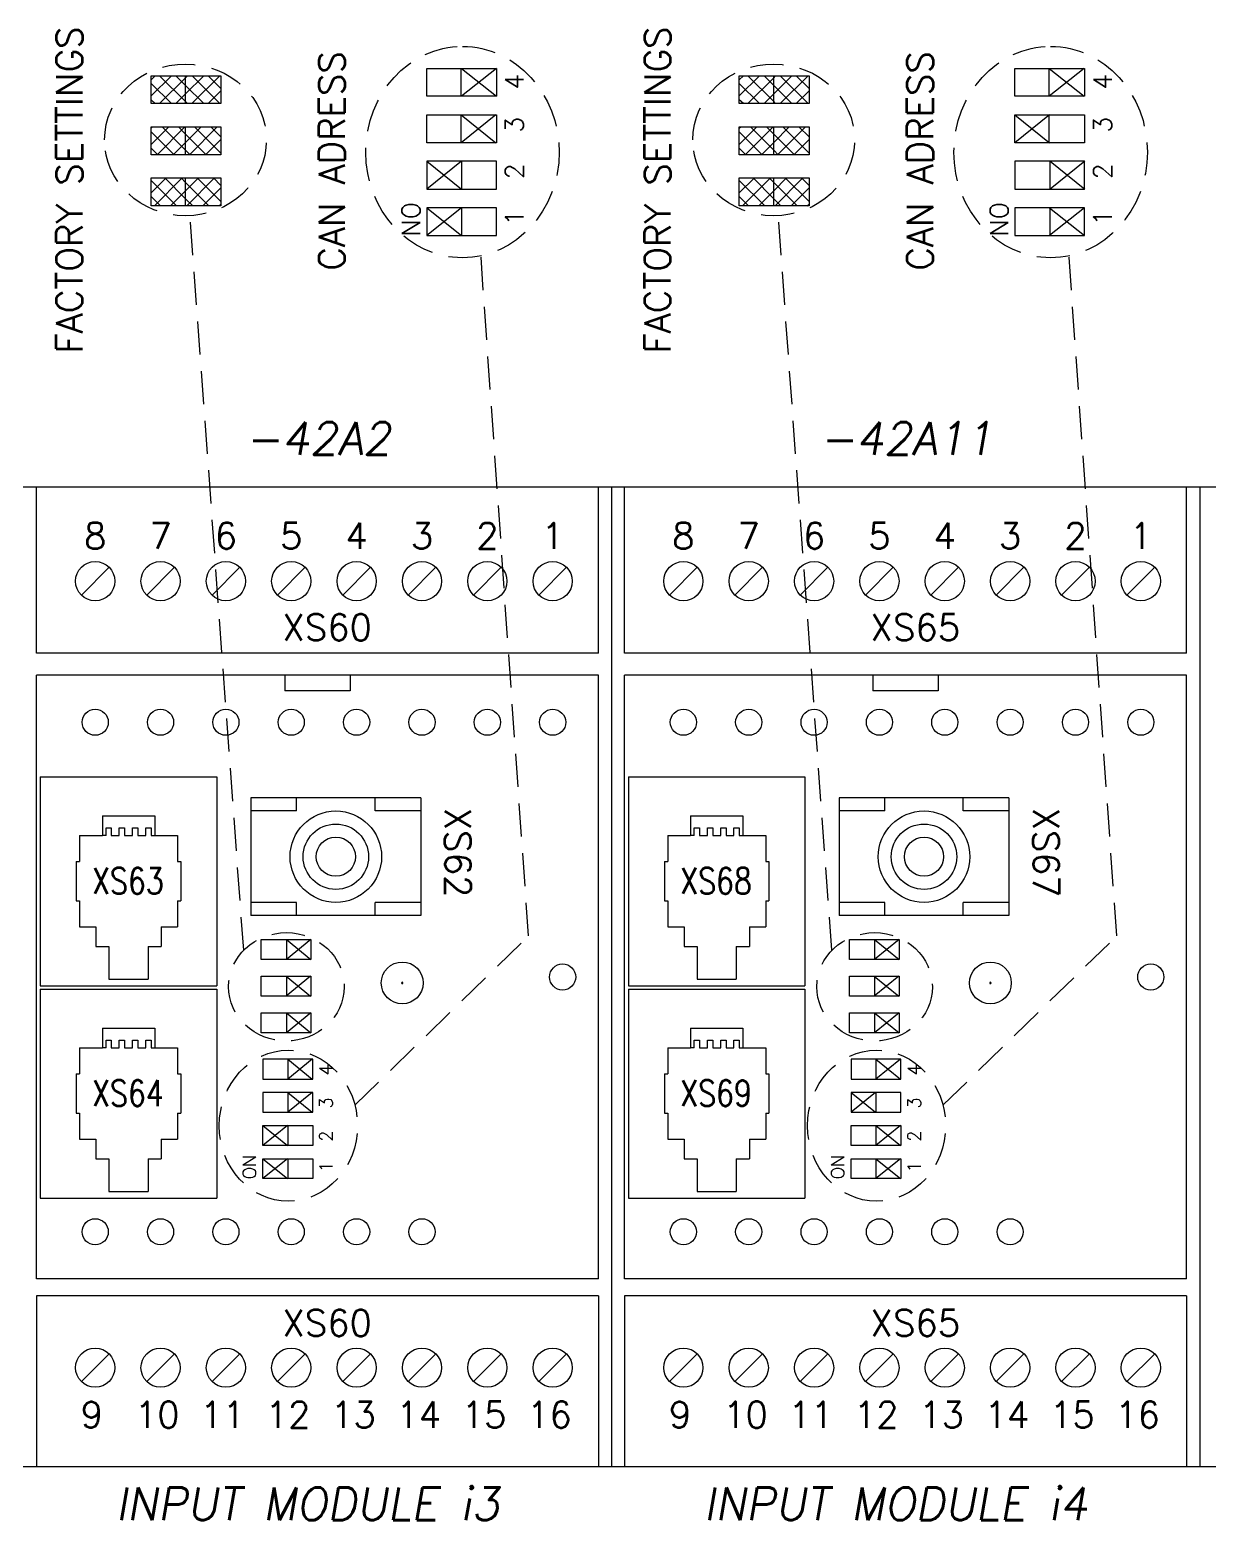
# Model space of a CAD drawing. Extents: x -2993 to 3661, y -4147 to -1441.
# Drawn here: x 1190.2 to 1280.2, y -3437.1 to -3323 of the extents above; entities that cross this region are included whole.
import ezdxf
from ezdxf.enums import TextEntityAlignment as Align

# ---------------------------------------------------------------- set-up
doc = ezdxf.new("R2010")
doc.units = 0
doc.header["$LTSCALE"] = 0.1
doc.header["$MEASUREMENT"] = 0
doc.linetypes.add('DASHED', pattern=[19.05, 12.7, -6.35])
doc.layers.get('0').update_dxf_attribs({"linetype": 'CONTINUOUS'})
doc.styles.get("Standard").update_dxf_attribs({"font": 'simplex.shx'})

msp = doc.modelspace()

# ---------------------------------------------------------------- linework, layer by layer
at = {"linetype": 'Continuous', "lineweight": 13}
for p, q in [((1220.53, -3325.93), (1225.86, -3325.93)), ((1220.53, -3328.06), (1220.53, -3325.93)), ((1223.16, -3328.06), (1223.16, -3325.93)), ((1225.86, -3325.93), (1225.86, -3328.06)), ((1265.53, -3325.93), (1270.86, -3325.93)), ((1265.53, -3328.06), (1265.53, -3325.93)), ((1268.16, -3328.06), (1268.16, -3325.93)), ((1270.86, -3325.93), (1270.86, -3328.06)), ((1199.45, -3326.5), (1204.79, -3326.5)), ((1199.45, -3328.63), (1199.45, -3326.5)), ((1202.09, -3328.63), (1202.09, -3326.5)), ((1204.79, -3326.5), (1204.79, -3328.63)), ((1244.45, -3326.5), (1249.79, -3326.5)), ((1244.45, -3328.63), (1244.45, -3326.5)), ((1247.09, -3328.63), (1247.09, -3326.5)), ((1249.79, -3326.5), (1249.79, -3328.63)), ((1204.79, -3328.63), (1199.45, -3328.63)), ((1225.86, -3328.06), (1220.53, -3328.06)), ((1249.79, -3328.63), (1244.45, -3328.63)), ((1270.86, -3328.06), (1265.53, -3328.06)), ((1220.53, -3329.48), (1225.86, -3329.48)), ((1220.53, -3331.62), (1220.53, -3329.48)), ((1223.16, -3331.62), (1223.16, -3329.48)), ((1225.86, -3329.48), (1225.86, -3331.62)), ((1265.53, -3329.48), (1270.86, -3329.48)), ((1265.53, -3331.62), (1265.53, -3329.48)), ((1268.16, -3331.62), (1268.16, -3329.48)), ((1270.86, -3329.48), (1270.86, -3331.62)), ((1199.45, -3330.41), (1204.79, -3330.41)), ((1199.45, -3332.54), (1199.45, -3330.41)), ((1202.09, -3332.54), (1202.09, -3330.41)), ((1204.79, -3330.41), (1204.79, -3332.54)), ((1244.45, -3330.41), (1249.79, -3330.41)), ((1244.45, -3332.54), (1244.45, -3330.41)), ((1247.09, -3332.54), (1247.09, -3330.41)), ((1249.79, -3330.41), (1249.79, -3332.54)), ((1225.86, -3331.62), (1220.53, -3331.62)), ((1270.86, -3331.62), (1265.53, -3331.62)), ((1204.79, -3332.54), (1199.45, -3332.54)), ((1225.86, -3333.04), (1220.53, -3333.04)), ((1220.53, -3333.04), (1220.53, -3335.17)), ((1223.23, -3335.17), (1223.23, -3333.04)), ((1225.86, -3335.17), (1225.86, -3333.04)), ((1249.79, -3332.54), (1244.45, -3332.54)), ((1270.86, -3333.04), (1265.53, -3333.04)), ((1265.53, -3333.04), (1265.53, -3335.17)), ((1268.23, -3335.17), (1268.23, -3333.04)), ((1270.86, -3335.17), (1270.86, -3333.04)), ((1199.45, -3334.32), (1204.79, -3334.32)), ((1199.45, -3336.46), (1199.45, -3334.32)), ((1202.09, -3336.46), (1202.09, -3334.32)), ((1204.79, -3334.32), (1204.79, -3336.46)), ((1244.45, -3334.32), (1249.79, -3334.32)), ((1244.45, -3336.46), (1244.45, -3334.32)), ((1247.09, -3336.46), (1247.09, -3334.32)), ((1249.79, -3334.32), (1249.79, -3336.46)), ((1220.53, -3335.17), (1225.86, -3335.17)), ((1265.53, -3335.17), (1270.86, -3335.17)), ((1204.79, -3336.46), (1199.45, -3336.46)), ((1225.86, -3336.6), (1220.53, -3336.6)), ((1220.53, -3336.6), (1220.53, -3338.73)), ((1223.23, -3338.73), (1223.23, -3336.6)), ((1225.86, -3338.73), (1225.86, -3336.6)), ((1249.79, -3336.46), (1244.45, -3336.46)), ((1270.86, -3336.6), (1265.53, -3336.6)), ((1265.53, -3336.6), (1265.53, -3338.73)), ((1268.23, -3338.73), (1268.23, -3336.6)), ((1270.86, -3338.73), (1270.86, -3336.6)), ((1220.53, -3338.73), (1225.86, -3338.73)), ((1265.53, -3338.73), (1270.86, -3338.73)), ((1196, -3384.06), (1196.4, -3384.06)), ((1196, -3384.65), (1196, -3384.06)), ((1196.4, -3384.06), (1196.4, -3384.65)), ((1197.01, -3384.06), (1197.42, -3384.06)), ((1197.01, -3384.65), (1197.01, -3384.06)), ((1197.42, -3384.06), (1197.42, -3384.65)), ((1198.03, -3384.65), (1198.03, -3384.06)), ((1198.03, -3384.06), (1198.44, -3384.06)), ((1198.44, -3384.06), (1198.44, -3384.65)), ((1199.04, -3384.06), (1199.45, -3384.06)), ((1199.04, -3384.65), (1199.04, -3384.06)), ((1199.45, -3384.06), (1199.45, -3384.65)), ((1241, -3384.06), (1241.4, -3384.06)), ((1241, -3384.65), (1241, -3384.06)), ((1241.4, -3384.06), (1241.4, -3384.65)), ((1242.01, -3384.06), (1242.42, -3384.06)), ((1242.01, -3384.65), (1242.01, -3384.06)), ((1242.42, -3384.06), (1242.42, -3384.65)), ((1243.03, -3384.65), (1243.03, -3384.06)), ((1243.03, -3384.06), (1243.44, -3384.06)), ((1243.44, -3384.06), (1243.44, -3384.65)), ((1244.04, -3384.06), (1244.45, -3384.06)), ((1244.04, -3384.65), (1244.04, -3384.06)), ((1244.45, -3384.06), (1244.45, -3384.65)), ((1196.4, -3384.65), (1197.01, -3384.65)), ((1197.42, -3384.65), (1198.03, -3384.65)), ((1198.44, -3384.65), (1199.04, -3384.65)), ((1241.4, -3384.65), (1242.01, -3384.65)), ((1242.42, -3384.65), (1243.03, -3384.65)), ((1243.44, -3384.65), (1244.04, -3384.65)), ((1207.87, -3394.15), (1207.87, -3392.62)), ((1207.87, -3392.62), (1211.68, -3392.62)), ((1207.87, -3392.62), (1211.68, -3392.62)), ((1209.8, -3392.62), (1209.8, -3394.15)), ((1211.68, -3392.62), (1211.68, -3394.15)), ((1252.87, -3394.15), (1252.87, -3392.62)), ((1252.87, -3392.62), (1256.68, -3392.62)), ((1252.87, -3392.62), (1256.68, -3392.62)), ((1254.8, -3392.62), (1254.8, -3394.15)), ((1256.68, -3392.62), (1256.68, -3394.15)), ((1211.68, -3394.15), (1207.87, -3394.15)), ((1211.68, -3394.15), (1207.87, -3394.15)), ((1256.68, -3394.15), (1252.87, -3394.15)), ((1256.68, -3394.15), (1252.87, -3394.15)), ((1207.87, -3396.94), (1207.87, -3395.42)), ((1207.87, -3395.42), (1211.68, -3395.42)), ((1207.87, -3395.42), (1211.68, -3395.42)), ((1209.8, -3395.42), (1209.8, -3396.94)), ((1211.68, -3395.42), (1211.68, -3396.94)), ((1252.87, -3396.94), (1252.87, -3395.42)), ((1252.87, -3395.42), (1256.68, -3395.42)), ((1252.87, -3395.42), (1256.68, -3395.42)), ((1254.8, -3395.42), (1254.8, -3396.94)), ((1256.68, -3395.42), (1256.68, -3396.94)), ((1211.68, -3396.94), (1207.87, -3396.94)), ((1211.68, -3396.94), (1207.87, -3396.94)), ((1256.68, -3396.94), (1252.87, -3396.94)), ((1256.68, -3396.94), (1252.87, -3396.94)), ((1207.87, -3399.74), (1207.87, -3398.21)), ((1207.87, -3398.21), (1211.68, -3398.21)), ((1207.87, -3398.21), (1211.68, -3398.21)), ((1209.8, -3398.21), (1209.8, -3399.74)), ((1211.68, -3398.21), (1211.68, -3399.74)), ((1252.87, -3399.74), (1252.87, -3398.21)), ((1252.87, -3398.21), (1256.68, -3398.21)), ((1252.87, -3398.21), (1256.68, -3398.21)), ((1254.8, -3398.21), (1254.8, -3399.74)), ((1256.68, -3398.21), (1256.68, -3399.74)), ((1196, -3400.9), (1196, -3400.31)), ((1196, -3400.31), (1196.4, -3400.31)), ((1196.4, -3400.31), (1196.4, -3400.9)), ((1197.01, -3400.31), (1197.42, -3400.31)), ((1197.01, -3400.9), (1197.01, -3400.31)), ((1197.42, -3400.31), (1197.42, -3400.9)), ((1198.03, -3400.9), (1198.03, -3400.31)), ((1198.03, -3400.31), (1198.44, -3400.31)), ((1198.44, -3400.31), (1198.44, -3400.9)), ((1199.04, -3400.9), (1199.04, -3400.31)), ((1199.04, -3400.31), (1199.45, -3400.31)), ((1199.45, -3400.31), (1199.45, -3400.9)), ((1211.68, -3399.74), (1207.87, -3399.74)), ((1211.68, -3399.74), (1207.87, -3399.74)), ((1241, -3400.9), (1241, -3400.31)), ((1241, -3400.31), (1241.4, -3400.31)), ((1241.4, -3400.31), (1241.4, -3400.9)), ((1242.01, -3400.31), (1242.42, -3400.31)), ((1242.01, -3400.9), (1242.01, -3400.31)), ((1242.42, -3400.31), (1242.42, -3400.9)), ((1243.03, -3400.9), (1243.03, -3400.31)), ((1243.03, -3400.31), (1243.44, -3400.31)), ((1243.44, -3400.31), (1243.44, -3400.9)), ((1244.04, -3400.9), (1244.04, -3400.31)), ((1244.04, -3400.31), (1244.45, -3400.31)), ((1244.45, -3400.31), (1244.45, -3400.9)), ((1256.68, -3399.74), (1252.87, -3399.74)), ((1256.68, -3399.74), (1252.87, -3399.74)), ((1196.4, -3400.9), (1197.01, -3400.9)), ((1197.42, -3400.9), (1198.03, -3400.9)), ((1198.44, -3400.9), (1199.04, -3400.9)), ((1241.4, -3400.9), (1242.01, -3400.9)), ((1242.42, -3400.9), (1243.03, -3400.9)), ((1243.44, -3400.9), (1244.04, -3400.9)), ((1208, -3401.77), (1208, -3403.29)), ((1211.81, -3401.77), (1208, -3401.77)), ((1209.9, -3401.77), (1209.9, -3403.29)), ((1211.81, -3403.29), (1211.81, -3401.77)), ((1253, -3401.77), (1253, -3403.29)), ((1256.81, -3401.77), (1253, -3401.77)), ((1254.9, -3401.77), (1254.9, -3403.29)), ((1256.81, -3403.29), (1256.81, -3401.77)), ((1208, -3403.29), (1211.81, -3403.29)), ((1253, -3403.29), (1256.81, -3403.29)), ((1211.81, -3404.31), (1208, -3404.31)), ((1208, -3404.31), (1208, -3405.83)), ((1209.9, -3404.31), (1209.9, -3405.83)), ((1211.81, -3405.83), (1211.81, -3404.31)), ((1256.81, -3404.31), (1253, -3404.31)), ((1253, -3404.31), (1253, -3405.83)), ((1254.9, -3404.31), (1254.9, -3405.83)), ((1256.81, -3405.83), (1256.81, -3404.31)), ((1208, -3405.83), (1211.81, -3405.83)), ((1253, -3405.83), (1256.81, -3405.83)), ((1208, -3408.37), (1208, -3406.85)), ((1208, -3406.85), (1211.81, -3406.85)), ((1209.9, -3406.85), (1209.9, -3408.37)), ((1211.81, -3406.85), (1211.81, -3408.37)), ((1253, -3408.37), (1253, -3406.85)), ((1253, -3406.85), (1256.81, -3406.85)), ((1254.9, -3406.85), (1254.9, -3408.37)), ((1256.81, -3406.85), (1256.81, -3408.37)), ((1211.81, -3408.37), (1208, -3408.37)), ((1256.81, -3408.37), (1253, -3408.37)), ((1208, -3409.39), (1211.81, -3409.39)), ((1208, -3410.91), (1208, -3409.39)), ((1209.9, -3409.39), (1209.9, -3410.91)), ((1211.81, -3409.39), (1211.81, -3410.91)), ((1253, -3409.39), (1256.81, -3409.39)), ((1253, -3410.91), (1253, -3409.39)), ((1254.9, -3409.39), (1254.9, -3410.91)), ((1256.81, -3409.39), (1256.81, -3410.91)), ((1211.81, -3410.91), (1208, -3410.91)), ((1256.81, -3410.91), (1253, -3410.91))]:
    msp.add_line(p, q, dxfattribs=at)
at = {"color": 7, "lineweight": 13}
for p, q in [((1225.86, -3325.93), (1223.19, -3328.06)), ((1223.19, -3325.93), (1225.86, -3328.06)), ((1270.83, -3325.93), (1268.16, -3328.06)), ((1268.16, -3325.93), (1270.83, -3328.06)), ((1225.83, -3329.48), (1223.16, -3331.62)), ((1223.16, -3329.48), (1225.83, -3331.62)), ((1268.19, -3329.48), (1265.53, -3331.62)), ((1265.53, -3329.48), (1268.19, -3331.62)), ((1223.19, -3333.04), (1220.53, -3335.17)), ((1220.53, -3333.04), (1223.19, -3335.17)), ((1270.89, -3333.04), (1268.23, -3335.17)), ((1268.23, -3333.04), (1270.89, -3335.17)), ((1223.19, -3336.6), (1220.53, -3338.73)), ((1220.53, -3336.6), (1223.19, -3338.73)), ((1270.86, -3336.6), (1268.19, -3338.73)), ((1268.19, -3336.6), (1270.86, -3338.73)), ((1209.8, -3392.62), (1211.68, -3394.15)), ((1211.68, -3392.62), (1209.8, -3394.15)), ((1254.8, -3392.62), (1256.68, -3394.15)), ((1256.68, -3392.62), (1254.8, -3394.15)), ((1209.77, -3395.42), (1211.65, -3396.94)), ((1211.65, -3395.42), (1209.77, -3396.94)), ((1254.77, -3395.42), (1256.65, -3396.94)), ((1256.65, -3395.42), (1254.77, -3396.94)), ((1209.8, -3398.21), (1211.68, -3399.74)), ((1211.68, -3398.21), (1209.8, -3399.74)), ((1254.8, -3398.21), (1256.68, -3399.74)), ((1256.68, -3398.21), (1254.8, -3399.74)), ((1209.9, -3401.77), (1211.78, -3403.29)), ((1211.78, -3401.77), (1209.9, -3403.29)), ((1254.9, -3401.77), (1256.78, -3403.29)), ((1256.78, -3401.77), (1254.9, -3403.29)), ((1209.9, -3404.31), (1211.78, -3405.83)), ((1211.78, -3404.31), (1209.9, -3405.83)), ((1253, -3404.31), (1254.88, -3405.83)), ((1254.88, -3404.31), (1253, -3405.83)), ((1208, -3406.85), (1209.88, -3408.37)), ((1209.88, -3406.85), (1208, -3408.37)), ((1254.9, -3406.85), (1256.78, -3408.37)), ((1256.78, -3406.85), (1254.9, -3408.37)), ((1208, -3409.39), (1209.88, -3410.91)), ((1209.88, -3409.39), (1208, -3410.91)), ((1254.9, -3409.39), (1256.78, -3410.91)), ((1256.78, -3409.39), (1254.9, -3410.91))]:
    msp.add_line(p, q, dxfattribs=at)
at = {"lineweight": 13}
for p, q in [((1199.45, -3326.8), (1199.76, -3326.5)), ((1199.45, -3328.04), (1201, -3326.5)), ((1201, -3328.63), (1199.45, -3327.09)), ((1202.09, -3328.48), (1200.1, -3326.5)), ((1200.1, -3328.63), (1202.09, -3326.65)), ((1202.09, -3327.25), (1201.34, -3326.5)), ((1202.09, -3326.65), (1202.23, -3326.5)), ((1202.09, -3327.88), (1203.47, -3326.5)), ((1203.47, -3328.63), (1202.09, -3327.25)), ((1202.57, -3328.63), (1204.71, -3326.5)), ((1204.71, -3328.63), (1202.58, -3326.5)), ((1204.79, -3327.47), (1203.81, -3326.5)), ((1244.45, -3326.8), (1244.76, -3326.5)), ((1244.45, -3328.04), (1246, -3326.5)), ((1246, -3328.63), (1244.45, -3327.09)), ((1247.09, -3328.48), (1245.1, -3326.5)), ((1245.1, -3328.63), (1247.09, -3326.65)), ((1247.09, -3327.25), (1246.34, -3326.5)), ((1247.09, -3326.65), (1247.23, -3326.5)), ((1247.09, -3327.88), (1248.47, -3326.5)), ((1248.47, -3328.63), (1247.09, -3327.25)), ((1247.57, -3328.63), (1249.71, -3326.5)), ((1249.71, -3328.63), (1247.58, -3326.5)), ((1249.79, -3327.47), (1248.81, -3326.5)), ((1199.76, -3328.63), (1199.45, -3328.33)), ((1201.34, -3328.63), (1202.09, -3327.88)), ((1202.23, -3328.63), (1202.09, -3328.48)), ((1203.81, -3328.63), (1204.79, -3327.66)), ((1244.76, -3328.63), (1244.45, -3328.33)), ((1246.34, -3328.63), (1247.09, -3327.88)), ((1247.23, -3328.63), (1247.09, -3328.48)), ((1248.81, -3328.63), (1249.79, -3327.66)), ((1199.45, -3330.52), (1199.56, -3330.41)), ((1199.45, -3331.75), (1200.8, -3330.41)), ((1201.2, -3332.54), (1199.45, -3330.8)), ((1199.9, -3332.54), (1202.03, -3330.41)), ((1202.09, -3332.2), (1200.3, -3330.41)), ((1202.09, -3330.96), (1201.54, -3330.41)), ((1202.09, -3331.6), (1203.27, -3330.41)), ((1202.38, -3332.54), (1204.51, -3330.41)), ((1204.79, -3332.42), (1202.78, -3330.41)), ((1204.79, -3331.18), (1204.01, -3330.41)), ((1244.45, -3330.52), (1244.56, -3330.41)), ((1244.45, -3331.75), (1245.8, -3330.41)), ((1246.2, -3332.54), (1244.45, -3330.8)), ((1244.9, -3332.54), (1247.03, -3330.41)), ((1247.09, -3332.2), (1245.3, -3330.41)), ((1247.09, -3330.96), (1246.54, -3330.41)), ((1247.09, -3331.6), (1248.27, -3330.41)), ((1247.38, -3332.54), (1249.51, -3330.41)), ((1249.79, -3332.42), (1247.78, -3330.41)), ((1249.79, -3331.18), (1249.01, -3330.41)), ((1199.96, -3332.54), (1199.45, -3332.04)), ((1201.14, -3332.54), (1202.09, -3331.6)), ((1203.67, -3332.54), (1202.09, -3330.96)), ((1203.61, -3332.54), (1204.79, -3331.37)), ((1244.96, -3332.54), (1244.45, -3332.04)), ((1246.14, -3332.54), (1247.09, -3331.6)), ((1248.67, -3332.54), (1247.09, -3330.96)), ((1248.61, -3332.54), (1249.79, -3331.37)), ((1202.43, -3332.54), (1202.09, -3332.2)), ((1247.43, -3332.54), (1247.09, -3332.2)), ((1199.45, -3335.47), (1200.6, -3334.32)), ((1199.7, -3336.46), (1201.83, -3334.32)), ((1202.09, -3335.91), (1200.5, -3334.32)), ((1202.09, -3334.67), (1201.74, -3334.32)), ((1202.09, -3335.31), (1203.07, -3334.32)), ((1202.18, -3336.46), (1204.31, -3334.32)), ((1204.79, -3336.13), (1202.97, -3334.32)), ((1204.79, -3334.9), (1204.21, -3334.32)), ((1244.45, -3335.47), (1245.6, -3334.32)), ((1244.7, -3336.46), (1246.83, -3334.32)), ((1247.09, -3335.91), (1245.5, -3334.32)), ((1247.09, -3334.67), (1246.74, -3334.32)), ((1247.09, -3335.31), (1248.07, -3334.32)), ((1247.18, -3336.46), (1249.31, -3334.32)), ((1249.79, -3336.13), (1247.97, -3334.32)), ((1249.79, -3334.9), (1249.21, -3334.32)), ((1201.4, -3336.46), (1199.45, -3334.51)), ((1200.94, -3336.46), (1202.09, -3335.31)), ((1203.87, -3336.46), (1202.09, -3334.67)), ((1203.41, -3336.46), (1204.79, -3335.08)), ((1246.4, -3336.46), (1244.45, -3334.51)), ((1245.94, -3336.46), (1247.09, -3335.31)), ((1248.87, -3336.46), (1247.09, -3334.67)), ((1248.41, -3336.46), (1249.79, -3335.08)), ((1200.16, -3336.46), (1199.45, -3335.75)), ((1202.63, -3336.46), (1202.09, -3335.91)), ((1204.65, -3336.46), (1204.79, -3336.32)), ((1245.16, -3336.46), (1244.45, -3335.75)), ((1247.63, -3336.46), (1247.09, -3335.91)), ((1249.65, -3336.46), (1249.79, -3336.32)), ((1234.67, -3357.98), (1189.67, -3357.98)), ((1234.67, -3357.98), (1189.67, -3357.98)), ((1190.67, -3370.68), (1190.67, -3357.98)), ((1233.67, -3370.68), (1233.67, -3357.98)), ((1234.67, -3357.98), (1234.67, -3432.98)), ((1234.67, -3357.98), (1234.67, -3432.98)), ((1234.67, -3357.98), (1234.67, -3432.98)), ((1234.67, -3357.98), (1234.67, -3432.98)), ((1234.67, -3357.98), (1234.67, -3432.98)), ((1234.67, -3357.98), (1234.67, -3432.98)), ((1234.67, -3357.98), (1234.67, -3432.98)), ((1234.67, -3357.98), (1234.67, -3432.98)), ((1279.67, -3357.98), (1234.67, -3357.98)), ((1279.67, -3357.98), (1234.67, -3357.98)), ((1234.67, -3357.98), (1234.67, -3432.98)), ((1234.67, -3357.98), (1234.67, -3432.98)), ((1234.67, -3357.98), (1234.67, -3432.98)), ((1234.67, -3357.98), (1234.67, -3432.98)), ((1234.67, -3357.98), (1234.67, -3432.98)), ((1234.67, -3357.98), (1234.67, -3432.98)), ((1234.67, -3357.98), (1234.67, -3432.98)), ((1235.67, -3370.68), (1235.67, -3357.98)), ((1278.67, -3370.68), (1278.67, -3357.98)), ((1279.67, -3357.98), (1279.67, -3432.98)), ((1279.67, -3357.98), (1279.67, -3432.98)), ((1279.67, -3357.98), (1279.67, -3432.98)), ((1279.67, -3357.98), (1279.67, -3432.98)), ((1279.67, -3357.98), (1279.67, -3432.98)), ((1279.67, -3357.98), (1279.67, -3432.98)), ((1279.67, -3357.98), (1279.67, -3432.98)), ((1279.67, -3357.98), (1279.67, -3432.98)), ((1324.67, -3357.98), (1279.67, -3357.98)), ((1324.67, -3357.98), (1279.67, -3357.98)), ((1279.67, -3357.98), (1279.67, -3432.98)), ((1279.67, -3357.98), (1279.67, -3432.98)), ((1279.67, -3357.98), (1279.67, -3432.98)), ((1279.67, -3357.98), (1279.67, -3432.98)), ((1279.67, -3357.98), (1279.67, -3432.98)), ((1279.67, -3357.98), (1279.67, -3432.98)), ((1279.67, -3357.98), (1279.67, -3432.98)), ((1196.23, -3364.12), (1194.11, -3366.24)), ((1201.23, -3364.12), (1199.11, -3366.24)), ((1206.23, -3364.12), (1204.11, -3366.24)), ((1211.23, -3364.12), (1209.11, -3366.24)), ((1216.23, -3364.12), (1214.11, -3366.24)), ((1221.23, -3364.12), (1219.11, -3366.24)), ((1226.23, -3364.12), (1224.11, -3366.24)), ((1231.23, -3364.12), (1229.11, -3366.24)), ((1241.23, -3364.12), (1239.11, -3366.24)), ((1246.23, -3364.12), (1244.11, -3366.24)), ((1251.23, -3364.12), (1249.11, -3366.24)), ((1256.23, -3364.12), (1254.11, -3366.24)), ((1261.23, -3364.12), (1259.11, -3366.24)), ((1266.23, -3364.12), (1264.11, -3366.24)), ((1271.23, -3364.12), (1269.11, -3366.24)), ((1276.23, -3364.12), (1274.11, -3366.24)), ((1233.67, -3370.68), (1190.67, -3370.68)), ((1234.67, -3370.23), (1234.67, -3420.73)), ((1278.67, -3370.68), (1235.67, -3370.68)), ((1279.67, -3370.23), (1279.67, -3420.73)), ((1233.67, -3372.38), (1190.67, -3372.38)), ((1190.67, -3418.58), (1190.67, -3372.38)), ((1209.67, -3372.38), (1209.67, -3373.58)), ((1214.67, -3372.38), (1214.67, -3373.58)), ((1233.67, -3418.58), (1233.67, -3372.38)), ((1278.67, -3372.38), (1235.67, -3372.38)), ((1235.67, -3418.58), (1235.67, -3372.38)), ((1254.67, -3372.38), (1254.67, -3373.58)), ((1259.67, -3372.38), (1259.67, -3373.58)), ((1278.67, -3418.58), (1278.67, -3372.38)), ((1214.67, -3373.58), (1209.67, -3373.58)), ((1259.67, -3373.58), (1254.67, -3373.58)), ((1190.97, -3380.15), (1204.47, -3380.15)), ((1190.97, -3380.15), (1190.97, -3396.15)), ((1204.47, -3380.15), (1204.47, -3396.15)), ((1235.97, -3380.15), (1249.47, -3380.15)), ((1235.97, -3380.15), (1235.97, -3396.15)), ((1249.47, -3380.15), (1249.47, -3396.15)), ((1220.08, -3381.77), (1207.08, -3381.77)), ((1207.08, -3381.77), (1207.08, -3390.77)), ((1210.58, -3382.77), (1210.58, -3381.77)), ((1216.58, -3382.77), (1216.58, -3381.77)), ((1220.08, -3381.77), (1220.08, -3390.77)), ((1265.08, -3381.77), (1252.08, -3381.77)), ((1252.08, -3381.77), (1252.08, -3390.77)), ((1255.58, -3382.77), (1255.58, -3381.77)), ((1261.58, -3382.77), (1261.58, -3381.77)), ((1265.08, -3381.77), (1265.08, -3390.77)), ((1195.72, -3383.15), (1199.72, -3383.15)), ((1195.72, -3383.15), (1195.72, -3384.65)), ((1199.72, -3383.15), (1199.72, -3384.65)), ((1210.58, -3382.77), (1207.08, -3382.77)), ((1220.08, -3382.77), (1216.58, -3382.77)), ((1240.72, -3383.15), (1244.72, -3383.15)), ((1240.72, -3383.15), (1240.72, -3384.65)), ((1244.72, -3383.15), (1244.72, -3384.65)), ((1255.58, -3382.77), (1252.08, -3382.77)), ((1265.08, -3382.77), (1261.58, -3382.77)), ((1193.97, -3384.65), (1195.72, -3384.65)), ((1193.97, -3384.65), (1193.97, -3386.65)), ((1196, -3384.65), (1195.72, -3384.65)), ((1199.45, -3384.65), (1199.72, -3384.65)), ((1199.72, -3384.65), (1201.47, -3384.65)), ((1201.47, -3384.65), (1201.47, -3386.65)), ((1238.97, -3384.65), (1240.72, -3384.65)), ((1238.97, -3384.65), (1238.97, -3386.65)), ((1241, -3384.65), (1240.72, -3384.65)), ((1244.45, -3384.65), (1244.72, -3384.65)), ((1244.72, -3384.65), (1246.47, -3384.65)), ((1246.47, -3384.65), (1246.47, -3386.65)), ((1193.72, -3386.65), (1193.97, -3386.65)), ((1193.72, -3386.65), (1193.72, -3389.65)), ((1201.47, -3386.65), (1201.72, -3386.65)), ((1201.72, -3386.65), (1201.72, -3389.65)), ((1238.72, -3386.65), (1238.97, -3386.65)), ((1238.72, -3386.65), (1238.72, -3389.65)), ((1246.47, -3386.65), (1246.72, -3386.65)), ((1246.72, -3386.65), (1246.72, -3389.65)), ((1193.72, -3389.65), (1193.97, -3389.65)), ((1193.97, -3389.65), (1193.97, -3391.65)), ((1201.47, -3389.65), (1201.72, -3389.65)), ((1201.47, -3389.65), (1201.47, -3391.65)), ((1210.58, -3389.77), (1207.08, -3389.77)), ((1210.58, -3390.77), (1210.58, -3389.77)), ((1220.08, -3389.77), (1216.58, -3389.77)), ((1216.58, -3390.77), (1216.58, -3389.77)), ((1238.72, -3389.65), (1238.97, -3389.65)), ((1238.97, -3389.65), (1238.97, -3391.65)), ((1246.47, -3389.65), (1246.72, -3389.65)), ((1246.47, -3389.65), (1246.47, -3391.65)), ((1255.58, -3389.77), (1252.08, -3389.77)), ((1255.58, -3390.77), (1255.58, -3389.77)), ((1265.08, -3389.77), (1261.58, -3389.77)), ((1261.58, -3390.77), (1261.58, -3389.77)), ((1220.08, -3390.77), (1207.08, -3390.77)), ((1265.08, -3390.77), (1252.08, -3390.77)), ((1193.97, -3391.65), (1195.22, -3391.65)), ((1195.22, -3391.65), (1195.22, -3393.15)), ((1200.22, -3391.65), (1200.22, -3393.15)), ((1200.22, -3391.65), (1201.47, -3391.65)), ((1238.97, -3391.65), (1240.22, -3391.65)), ((1240.22, -3391.65), (1240.22, -3393.15)), ((1245.22, -3391.65), (1245.22, -3393.15)), ((1245.22, -3391.65), (1246.47, -3391.65)), ((1195.22, -3393.15), (1196.22, -3393.15)), ((1196.22, -3393.15), (1196.22, -3395.65)), ((1199.22, -3393.15), (1199.22, -3395.65)), ((1199.22, -3393.15), (1200.22, -3393.15)), ((1240.22, -3393.15), (1241.22, -3393.15)), ((1241.22, -3393.15), (1241.22, -3395.65)), ((1244.22, -3393.15), (1244.22, -3395.65)), ((1244.22, -3393.15), (1245.22, -3393.15)), ((1196.22, -3395.65), (1199.22, -3395.65)), ((1241.22, -3395.65), (1244.22, -3395.65)), ((1190.97, -3396.15), (1204.47, -3396.15)), ((1190.97, -3396.4), (1190.97, -3412.4)), ((1190.97, -3396.4), (1204.47, -3396.4)), ((1204.47, -3396.4), (1204.47, -3412.4)), ((1235.97, -3396.15), (1249.47, -3396.15)), ((1235.97, -3396.4), (1235.97, -3412.4)), ((1235.97, -3396.4), (1249.47, -3396.4)), ((1249.47, -3396.4), (1249.47, -3412.4)), ((1195.72, -3399.4), (1199.72, -3399.4)), ((1195.72, -3399.4), (1195.72, -3400.9)), ((1199.72, -3399.4), (1199.72, -3400.9)), ((1240.72, -3399.4), (1244.72, -3399.4)), ((1240.72, -3399.4), (1240.72, -3400.9)), ((1244.72, -3399.4), (1244.72, -3400.9)), ((1193.97, -3400.9), (1193.97, -3402.9)), ((1193.97, -3400.9), (1195.72, -3400.9)), ((1196, -3400.9), (1195.72, -3400.9)), ((1199.45, -3400.9), (1199.72, -3400.9)), ((1199.72, -3400.9), (1201.47, -3400.9)), ((1201.47, -3400.9), (1201.47, -3402.9)), ((1238.97, -3400.9), (1238.97, -3402.9)), ((1238.97, -3400.9), (1240.72, -3400.9)), ((1241, -3400.9), (1240.72, -3400.9)), ((1244.45, -3400.9), (1244.72, -3400.9)), ((1244.72, -3400.9), (1246.47, -3400.9)), ((1246.47, -3400.9), (1246.47, -3402.9)), ((1193.72, -3402.9), (1193.72, -3405.9)), ((1193.72, -3402.9), (1193.97, -3402.9)), ((1201.47, -3402.9), (1201.72, -3402.9)), ((1201.72, -3402.9), (1201.72, -3405.9)), ((1238.72, -3402.9), (1238.72, -3405.9)), ((1238.72, -3402.9), (1238.97, -3402.9)), ((1246.47, -3402.9), (1246.72, -3402.9)), ((1246.72, -3402.9), (1246.72, -3405.9)), ((1193.72, -3405.9), (1193.97, -3405.9)), ((1193.97, -3405.9), (1193.97, -3407.9)), ((1201.47, -3405.9), (1201.47, -3407.9)), ((1201.47, -3405.9), (1201.72, -3405.9)), ((1238.72, -3405.9), (1238.97, -3405.9)), ((1238.97, -3405.9), (1238.97, -3407.9)), ((1246.47, -3405.9), (1246.47, -3407.9)), ((1246.47, -3405.9), (1246.72, -3405.9)), ((1193.97, -3407.9), (1195.22, -3407.9)), ((1195.22, -3407.9), (1195.22, -3409.4)), ((1200.22, -3407.9), (1200.22, -3409.4)), ((1200.22, -3407.9), (1201.47, -3407.9)), ((1238.97, -3407.9), (1240.22, -3407.9)), ((1240.22, -3407.9), (1240.22, -3409.4)), ((1245.22, -3407.9), (1245.22, -3409.4)), ((1245.22, -3407.9), (1246.47, -3407.9)), ((1195.22, -3409.4), (1196.22, -3409.4)), ((1196.22, -3409.4), (1196.22, -3411.9)), ((1199.22, -3409.4), (1199.22, -3411.9)), ((1199.22, -3409.4), (1200.22, -3409.4)), ((1240.22, -3409.4), (1241.22, -3409.4)), ((1241.22, -3409.4), (1241.22, -3411.9)), ((1244.22, -3409.4), (1244.22, -3411.9)), ((1244.22, -3409.4), (1245.22, -3409.4)), ((1196.22, -3411.9), (1199.22, -3411.9)), ((1241.22, -3411.9), (1244.22, -3411.9)), ((1190.97, -3412.4), (1204.47, -3412.4)), ((1235.97, -3412.4), (1249.47, -3412.4)), ((1233.67, -3418.58), (1190.67, -3418.58)), ((1278.67, -3418.58), (1235.67, -3418.58)), ((1233.67, -3419.88), (1190.67, -3419.88)), ((1190.67, -3419.88), (1190.67, -3432.98)), ((1233.67, -3419.88), (1233.67, -3432.98)), ((1278.67, -3419.88), (1235.67, -3419.88)), ((1235.67, -3419.88), (1235.67, -3432.98)), ((1278.67, -3419.88), (1278.67, -3432.98)), ((1196.23, -3424.32), (1194.11, -3426.44)), ((1201.23, -3424.32), (1199.11, -3426.44)), ((1206.23, -3424.32), (1204.11, -3426.44)), ((1211.23, -3424.32), (1209.11, -3426.44)), ((1216.23, -3424.32), (1214.11, -3426.44)), ((1221.23, -3424.32), (1219.11, -3426.44)), ((1226.23, -3424.32), (1224.11, -3426.44)), ((1231.23, -3424.32), (1229.11, -3426.44)), ((1241.23, -3424.32), (1239.11, -3426.44)), ((1246.23, -3424.32), (1244.11, -3426.44)), ((1251.23, -3424.32), (1249.11, -3426.44)), ((1256.23, -3424.32), (1254.11, -3426.44)), ((1261.23, -3424.32), (1259.11, -3426.44)), ((1266.23, -3424.32), (1264.11, -3426.44)), ((1271.23, -3424.32), (1269.11, -3426.44)), ((1276.23, -3424.32), (1274.11, -3426.44)), ((1234.67, -3432.98), (1189.67, -3432.98)), ((1234.67, -3432.98), (1233.67, -3432.98)), ((1279.67, -3432.98), (1234.67, -3432.98)), ((1279.67, -3432.98), (1278.67, -3432.98)), ((1324.67, -3432.98), (1279.67, -3432.98))]:
    msp.add_line(p, q, dxfattribs=at)
at = {"linetype": 'DASHED', "lineweight": 13, "ltscale": 2}
for p, q in [((1206.53, -3393.43), (1202.43, -3337.21)), ((1251.53, -3393.43), (1247.43, -3337.21)), ((1228.32, -3392.33), (1224.68, -3340.28)), ((1273.32, -3392.33), (1269.68, -3340.28)), ((1215.03, -3405.29), (1228.32, -3392.33)), ((1260.03, -3405.29), (1273.32, -3392.33))]:
    msp.add_line(p, q, dxfattribs=at)
at = {"lineweight": 13}
for centre, radius in [((1195.17, -3365.18), 1.5), ((1200.17, -3365.18), 1.5), ((1205.17, -3365.18), 1.5), ((1210.17, -3365.18), 1.5), ((1215.17, -3365.18), 1.5), ((1220.17, -3365.18), 1.5), ((1225.17, -3365.18), 1.5), ((1230.17, -3365.18), 1.5), ((1240.17, -3365.18), 1.5), ((1245.17, -3365.18), 1.5), ((1250.17, -3365.18), 1.5), ((1255.17, -3365.18), 1.5), ((1260.17, -3365.18), 1.5), ((1265.17, -3365.18), 1.5), ((1270.17, -3365.18), 1.5), ((1275.17, -3365.18), 1.5), ((1195.17, -3375.98), 1), ((1200.17, -3375.98), 1), ((1205.17, -3375.98), 1), ((1210.17, -3375.98), 1), ((1215.17, -3375.98), 1), ((1220.17, -3375.98), 1), ((1225.17, -3375.98), 1), ((1230.17, -3375.98), 1), ((1240.17, -3375.98), 1), ((1245.17, -3375.98), 1), ((1250.17, -3375.98), 1), ((1255.17, -3375.98), 1), ((1260.17, -3375.98), 1), ((1265.17, -3375.98), 1), ((1270.17, -3375.98), 1), ((1275.17, -3375.98), 1), ((1213.58, -3386.27), 2.5), ((1258.58, -3386.27), 2.5), ((1218.66, -3395.93), 1.6), ((1230.93, -3395.48), 1), ((1263.66, -3395.93), 1.6), ((1275.93, -3395.48), 1), ((1195.17, -3414.98), 1), ((1200.17, -3414.98), 1), ((1205.17, -3414.98), 1), ((1210.17, -3414.98), 1), ((1215.17, -3414.98), 1), ((1220.17, -3414.98), 1), ((1240.17, -3414.98), 1), ((1245.17, -3414.98), 1), ((1250.17, -3414.98), 1), ((1255.17, -3414.98), 1), ((1260.17, -3414.98), 1), ((1265.17, -3414.98), 1), ((1195.17, -3425.38), 1.5), ((1200.17, -3425.38), 1.5), ((1205.17, -3425.38), 1.5), ((1210.17, -3425.38), 1.5), ((1215.17, -3425.38), 1.5), ((1220.17, -3425.38), 1.5), ((1225.17, -3425.38), 1.5), ((1230.17, -3425.38), 1.5), ((1240.17, -3425.38), 1.5), ((1245.17, -3425.38), 1.5), ((1250.17, -3425.38), 1.5), ((1255.17, -3425.38), 1.5), ((1260.17, -3425.38), 1.5), ((1265.17, -3425.38), 1.5), ((1270.17, -3425.38), 1.5), ((1275.17, -3425.38), 1.5)]:
    msp.add_circle(centre, radius, dxfattribs=at)
at = {"linetype": 'Continuous', "lineweight": 13}
for centre, radius in [((1213.58, -3386.27), 3.5), ((1258.58, -3386.27), 3.5), ((1213.58, -3386.27), 1.5), ((1258.58, -3386.27), 1.5)]:
    msp.add_circle(centre, radius, dxfattribs=at)
at = {"lineweight": 13}
for centre, start, end in [((1218.66, -3395.93), 0, 180), ((1218.66, -3395.93), 180, 0), ((1263.66, -3395.93), 0, 180), ((1263.66, -3395.93), 180, 0)]:
    msp.add_arc(centre, 0.05, start, end, dxfattribs=at)
at = {"linetype": 'DASHED', "lineweight": 13, "ltscale": 2}
for centre, major_axis, ratio in [((1223.27, -3332.34), (0, 8.09), 0.914373), ((1268.27, -3332.34), (0, 8.09), 0.914373), ((1202.08, -3331.41), (-6.19, 0.01), 0.938062), ((1247.08, -3331.41), (-6.19, 0.01), 0.938062), ((1209.8, -3396.23), (4.42, -0.01), 0.938062), ((1254.8, -3396.23), (4.42, -0.01), 0.938062), ((1209.95, -3406.86), (0, -5.78), 0.914373), ((1254.95, -3406.86), (0, -5.78), 0.914373)]:
    msp.add_ellipse(centre, major_axis=major_axis, ratio=ratio, dxfattribs=at)

# ---------------------------------------------------------------- texts
at = {"lineweight": 13, "text_generation_flag": 6}
for s, p in [('FACTORY SETTINGS', (1194.19, -3347.75)), ('FACTORY SETTINGS', (1239.19, -3347.75)), ('CAN ADRESS', (1214.27, -3341.41)), ('CAN ADRESS', (1259.27, -3341.41))]:
    msp.add_text(s, height=2, rotation=270, dxfattribs=at).set_placement(p)
at = {"linetype": 'Continuous', "lineweight": 13, "text_generation_flag": 6}
for s, p in [('4', (1227.94, -3327.56)), ('4', (1272.94, -3327.56)), ('3', (1227.94, -3330.85)), ('3', (1272.94, -3330.85)), ('2', (1227.94, -3334.41)), ('2', (1272.94, -3334.41)), ('1', (1227.94, -3337.96)), ('1', (1272.94, -3337.96))]:
    msp.add_text(s, height=1.4, rotation=270, dxfattribs=at).set_placement(p)
at = {"linetype": 'Continuous', "lineweight": 13}
for s, height, rotation, p in [('ON', 1.4, 270, (1218.63, -3336.16)), ('ON', 1.4, 270, (1263.63, -3336.16)), ('4', 1, 90, (1213.33, -3403.01)), ('4', 1, 90, (1258.33, -3403.01)), ('3', 1, 90, (1213.33, -3405.55)), ('3', 1, 90, (1258.33, -3405.55)), ('2', 1, 90, (1213.33, -3408.09)), ('2', 1, 90, (1258.33, -3408.09)), ('ON', 1, 90, (1207.47, -3410.96)), ('ON', 1, 90, (1252.47, -3410.96)), ('1', 1, 90, (1213.33, -3410.44)), ('1', 1, 90, (1258.33, -3410.44))]:
    msp.add_text(s, height=height, rotation=rotation, dxfattribs=at).set_placement(p)
at = {"lineweight": 13, "oblique": 10, "text_generation_flag": 6}
for s, p in [('-42A2', (1212.22, -3355.51)), ('-42A11', (1257.22, -3355.51)), ('INPUT MODULE i3', (1211.42, -3437.05)), ('INPUT MODULE i4', (1256.42, -3437.05))]:
    msp.add_text(s, height=2.5, rotation=180, dxfattribs=at).set_placement(p, align=Align.CENTER)
at = {"lineweight": 13, "text_generation_flag": 6}
for s, p in [('8', (1195.17, -3362.71)), ('7', (1200.17, -3362.71)), ('6', (1205.17, -3362.71)), ('5', (1210.17, -3362.71)), ('4', (1215.17, -3362.71)), ('3', (1220.17, -3362.71)), ('2', (1225.17, -3362.71)), ('1', (1230.17, -3362.71)), ('8', (1240.17, -3362.71)), ('7', (1245.17, -3362.71)), ('6', (1250.17, -3362.71)), ('5', (1255.17, -3362.71)), ('4', (1260.17, -3362.71)), ('3', (1265.17, -3362.71)), ('2', (1270.17, -3362.71)), ('1', (1275.17, -3362.71)), ('XS60', (1212.92, -3369.71)), ('XS65', (1257.92, -3369.71)), ('XS60', (1212.92, -3422.96)), ('XS65', (1257.92, -3422.96)), ('9', (1194.92, -3429.98)), ('10', (1199.92, -3429.98)), ('11', (1204.92, -3429.98)), ('12', (1209.92, -3429.98)), ('13', (1214.92, -3429.98)), ('14', (1219.92, -3429.98)), ('15', (1224.92, -3429.98)), ('16', (1229.92, -3429.98)), ('9', (1239.92, -3429.98)), ('10', (1244.92, -3429.98)), ('11', (1249.92, -3429.98)), ('12', (1254.92, -3429.98)), ('13', (1259.92, -3429.98)), ('14', (1264.92, -3429.98)), ('15', (1269.92, -3429.98)), ('16', (1274.92, -3429.98))]:
    msp.add_text(s, height=2, rotation=180, dxfattribs=at).set_placement(p, align=Align.CENTER)
at = {"lineweight": 13}
for s, p in [('XS62', (1222.92, -3385.96)), ('XS67', (1267.92, -3385.96))]:
    msp.add_text(s, height=2, rotation=270, dxfattribs=at).set_placement(p, align=Align.MIDDLE_CENTER)
at = {"lineweight": 13, "text_generation_flag": 6, "width": 0.8}
for s, p in [('XS63', (1197.67, -3388.12)), ('XS68', (1242.67, -3388.12)), ('XS64', (1197.67, -3404.37)), ('XS69', (1242.67, -3404.37))]:
    msp.add_text(s, height=2, rotation=180, dxfattribs=at).set_placement(p, align=Align.MIDDLE_CENTER)

doc.saveas('drawing.dxf')
